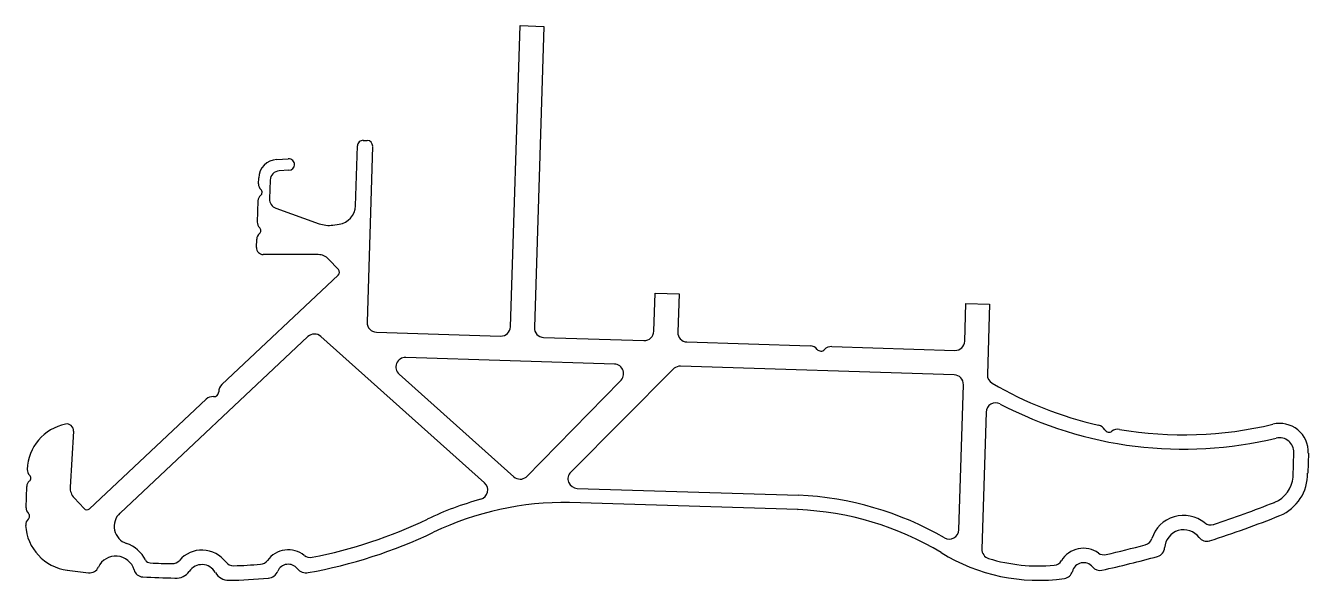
# Model space of a CAD drawing. Extents: x -84 to 86, y 3 to 77.
import ezdxf

# ---------------------------------------------------------------- set-up
doc = ezdxf.new("R2010")
doc.units = 0
doc.layers.get('0').update_dxf_attribs({"linetype": 'CONTINUOUS'})

msp = doc.modelspace()

# ---------------------------------------------------------------- linework, layer by layer
for p, q in [((-19.54, 36.59), (-18.27, 76.58)), ((-18.27, 76.58), (-15.1, 76.48)), ((-15.1, 76.48), (-16.37, 36.49)), ((-39.09, 61.35), (-38.58, 61.34)), ((-40.12, 52.65), (-39.87, 60.62)), ((-37.84, 60.55), (-38.58, 37.19)), ((-50.57, 58.8), (-49.05, 58.89)), ((-52.99, 55.58), (-52.97, 56.35)), ((-48.96, 57.37), (-50.25, 57.3)), ((-51.45, 56.07), (-51.53, 53.58)), ((-53.15, 50.5), (-53.06, 53.31)), ((-50.69, 52.34), (-44.95, 50.28)), ((-43.12, 50.1), (-42.3, 50.22)), ((-53.26, 47.11), (-53.22, 48.23)), ((-45.07, 46.17), (-52.37, 46.19)), ((-42.38, 44.18), (-43.69, 45.57)), ((-57.88, 28.92), (-42.4, 43.46)), ((-0.5, 35.99), (-0.34, 41.07)), ((-0.34, 41.07), (2.84, 40.97)), ((2.84, 40.97), (2.67, 35.89)), ((40.79, 34.68), (40.94, 39.69)), ((40.94, 39.69), (44.09, 39.59)), ((44.09, 39.59), (43.79, 30.25)), ((-37.35, 35.89), (-20.85, 35.36)), ((-46.44, 35.29), (-71.39, 11.86)), ((-22.97, 15.86), (-44.73, 35.31)), ((-15.14, 35.18), (-1.81, 34.76)), ((3.9, 34.58), (20.26, 34.06)), ((-5.74, 31.64), (-33.44, 32.52)), ((23.12, 33.97), (39.48, 33.45)), ((2.2, 31.08), (-11.54, 17.3)), ((39.37, 30.21), (3.03, 31.36)), ((-34.33, 30.3), (-19.09, 16.68)), ((-17.45, 16.64), (-4.98, 29.38)), ((39.99, 9.64), (40.6, 28.9)), ((-75.45, 12.43), (-59.95, 26.98)), ((43.63, 25.26), (43.06, 7.08)), ((-77.56, 22.74), (-78.01, 15.29)), ((84.4, 16.73), (84.5, 19.89)), ((86.41, 19.83), (86.33, 17.16)), ((-83.87, 12.57), (-83.78, 15.38)), ((-77.5, 13.87), (-76.17, 12.45)), ((-10.68, 15.14), (18.69, 14.24)), ((18.63, 12.31), (-11.68, 13.27))]:
    msp.add_line(p, q)
for centre, radius, start, end in [((-39.11, 60.59), 0.762, 88.1879, 178.1879), ((-38.6, 60.58), 0.762, 358.1879, 88.1879), ((-50.43, 56.27), 2.54, 93.1879, 178.1879), ((-49, 58.09), 0.794, 0.4038, 93.1879), ((-49, 58.16), 0.794, 273.1879, 355.5074), ((-50.18, 56.03), 1.27, 93.1879, 178.1879), ((-51.98, 55.55), 1.02, 178.1879, 226.3776), ((-53.03, 54.44), 0.508, 309.9982, 46.3776), ((-52.05, 53.28), 1.02, 129.9982, 178.1879), ((-50.26, 53.54), 1.27, 178.1879, 250.2664), ((-42.66, 52.73), 2.54, 278.1879, 358.1879), ((-52.14, 50.47), 1.02, 178.1879, 226.3776), ((-53.19, 49.37), 0.508, 309.9982, 46.3776), ((-43.66, 53.87), 3.81, 250.2664, 278.1879), ((-52.21, 48.2), 1.02, 129.9982, 178.1879), ((-52.37, 47.08), 0.889, 178.1879, 269.8681), ((-45.07, 44.27), 1.9, 43.1879, 89.8681), ((-42.75, 43.83), 0.508, 313.1879, 43.1879), ((-37.31, 37.15), 1.27, 178.1879, 268.1879), ((-20.81, 36.63), 1.27, 268.1879, 358.1879), ((-15.1, 36.45), 1.27, 178.1879, 268.1879), ((-1.77, 36.03), 1.27, 268.1879, 358.1879), ((3.94, 35.85), 1.27, 178.1879, 268.1879), ((-45.57, 34.36), 1.27, 48.2087, 133.1879), ((39.52, 34.72), 1.27, 268.1879, 358.1879), ((-33.48, 31.25), 1.27, 88.1879, 228.2087), ((20.22, 32.79), 1.27, 39.3003, 88.1879), ((21.69, 34), 0.635, 219.3003, 317.0754), ((23.08, 32.7), 1.27, 88.1879, 137.0754), ((-5.78, 30.37), 1.27, 308.962, 88.1879), ((2.99, 30.09), 1.27, 88.1879, 128.962), ((39.33, 28.94), 1.27, 358.1879, 88.1879), ((45.06, 30.21), 1.27, 178.1879, 239.7938), ((69.85, 72.79), 50.55, 239.7938, 257.0982), ((-59.08, 26.05), 1.27, 84.9982, 133.1879), ((-58.92, 27.95), 0.635, 264.9982, 1.3776), ((-57.01, 28), 1.27, 133.1879, 181.3776), ((44.9, 25.22), 1.27, 62.3282, 178.1879), ((69.85, 72.79), 52.45, 242.3282, 283.565), ((-77.36, 17.45), 6.35, 101.468, 178.1879), ((-78.45, 22.8), 0.889, 356.5077, 101.468), ((58.28, 22.29), 1.27, 29.6984, 77.0982), ((59.94, 23.23), 0.635, 209.6984, 307.6773), ((61.1, 21.72), 1.27, 80.2776, 127.6773), ((69.85, 72.79), 50.55, 260.2776, 283.565), ((82.6, 19.95), 3.81, 358.1879, 103.565), ((82.6, 19.95), 1.9, 358.1879, 103.565), ((-82.69, 17.61), 1.02, 178.1879, 226.3776), ((-10.64, 16.41), 1.27, 135.0884, 268.2586), ((80.32, 17.06), 6, 292.7413, 0.9236), ((-82.76, 15.34), 1.02, 129.9982, 178.1879), ((-83.74, 16.51), 0.508, 309.9982, 46.3776), ((-23.82, 14.92), 1.27, 285.3112, 48.2087), ((-18.24, 17.63), 1.27, 228.2087, 308.962), ((80.32, 17.06), 4.1, 293.2866, 354.202), ((83.13, 16.77), 1.27, 354.202, 358.1879), ((-76.11, 15.17), 1.9, 176.5077, 223.1879), ((-12.33, -27.05), 42.24, 105.3112, 115.5988), ((18.65, 12.97), 1.27, 87.3701, 88.2586), ((16.74, -28.51), 42.79, 60.0748, 87.3701), ((-82.85, 12.54), 1.02, 178.1879, 226.3776), ((-75.8, 12.8), 0.508, 223.1879, 313.1879), ((-12.33, -27.05), 40.32, 89.0776, 115.5988), ((18.59, 11.04), 1.27, 87.557, 88.1879), ((16.93, -27.97), 40.32, 59.0595, 87.557), ((24.87, 157.75), 155.32, 288.3774, 291.5434), ((81.44, 14.46), 1.27, 291.5434, 293.2866), ((-82.9, 10.28), 1.02, 130.992, 183.0948), ((-77.58, 10.57), 6.35, 183.0948, 262.6947), ((-83.9, 11.43), 0.508, 310.992, 46.3776), ((-69.74, 10.1), 2.42, 133.1879, 251.0958), ((-57.86, 67.99), 63.14, 280.9276, 295.5988), ((69.86, 7.1), 4.45, 51.2652, 161.9906), ((73.44, 11.56), 1.27, 231.2652, 288.3774), ((24.87, 157.75), 157.23, 287.9422, 291.5578), ((-57.86, 67.99), 65.06, 280.1518, 295.5988), ((38.72, 9.68), 1.27, 240.0748, 358.1879), ((69.86, 7.1), 2.54, 36.7549, 176.5008), ((72.92, 9.38), 1.27, 216.7549, 287.9422), ((-71.96, 3.61), 4.45, 27.2922, 71.0958), ((-60.51, 2.98), 3.96, 37.0527, 139.0783), ((-49.04, 3.53), 3.44, 51.9276, 143.6636), ((44.33, 7.04), 1.27, 178.1879, 252.9532), ((56.56, 3.74), 3.44, 54.7689, 148.6069), ((24.87, 157.75), 155.32, 282.9062, 284.8784), ((64.43, 8.86), 1.27, 284.8784, 341.9906), ((66.06, 7.33), 1.27, 285.3135, 356.5008), ((-71.96, 3.61), 2.54, 15.7964, 155.2378), ((-67.34, 6), 0.762, 207.2922, 267.4932), ((-61.72, 134.27), 129.16, 267.4932, 268.7717), ((-64.46, 6.41), 1.27, 268.7717, 319.0783), ((-56.33, 6.14), 1.27, 217.0527, 271.4177), ((-52.83, 6.32), 1.27, 274.6636, 323.6636), ((-46.13, 7.24), 1.27, 231.9276, 280.9276), ((50.55, 27.34), 24.41, 238.1144, 278.1961), ((50.55, 27.34), 22.5, 252.9532, 275.3769), ((52.54, 6.2), 1.27, 275.3769, 328.6069), ((56.56, 3.74), 1.53, 39.2121, 165.7967), ((59.28, 7.59), 1.27, 234.7689, 282.9062), ((24.87, 157.75), 157.23, 282.5385, 285.3135), ((-61.72, 134.27), 131.06, 262.6947, 263.9393), ((-75.42, 5.2), 1.27, 263.9393, 335.2378), ((-68.3, 4.65), 1.27, 195.7964, 267.0949), ((-63.88, 5.25), 2.03, 264.5205, 326.1014), ((-60.51, 2.98), 2.03, 29.2381, 146.1014), ((-56.96, 4.97), 2.03, 209.2381, 270.8191), ((-57.86, 67.99), 63.14, 271.4177, 274.6636), ((-51.84, 4.74), 1.53, 275.4394, 336.6302), ((-49.04, 3.53), 1.53, 38.961, 156.6302), ((-46.66, 5.45), 1.53, 218.961, 280.1518), ((53.85, 4.43), 1.27, 278.1961, 345.7967), ((58.73, 5.51), 1.27, 219.2121, 282.5385), ((-61.72, 134.27), 131.06, 267.0949, 268.9561), ((-57.86, 67.99), 65.06, 264.4915, 264.5205), ((-57.86, 67.99), 65.06, 270.8191, 275.4394)]:
    msp.add_arc(centre, radius, start, end)

doc.saveas('drawing.dxf')
